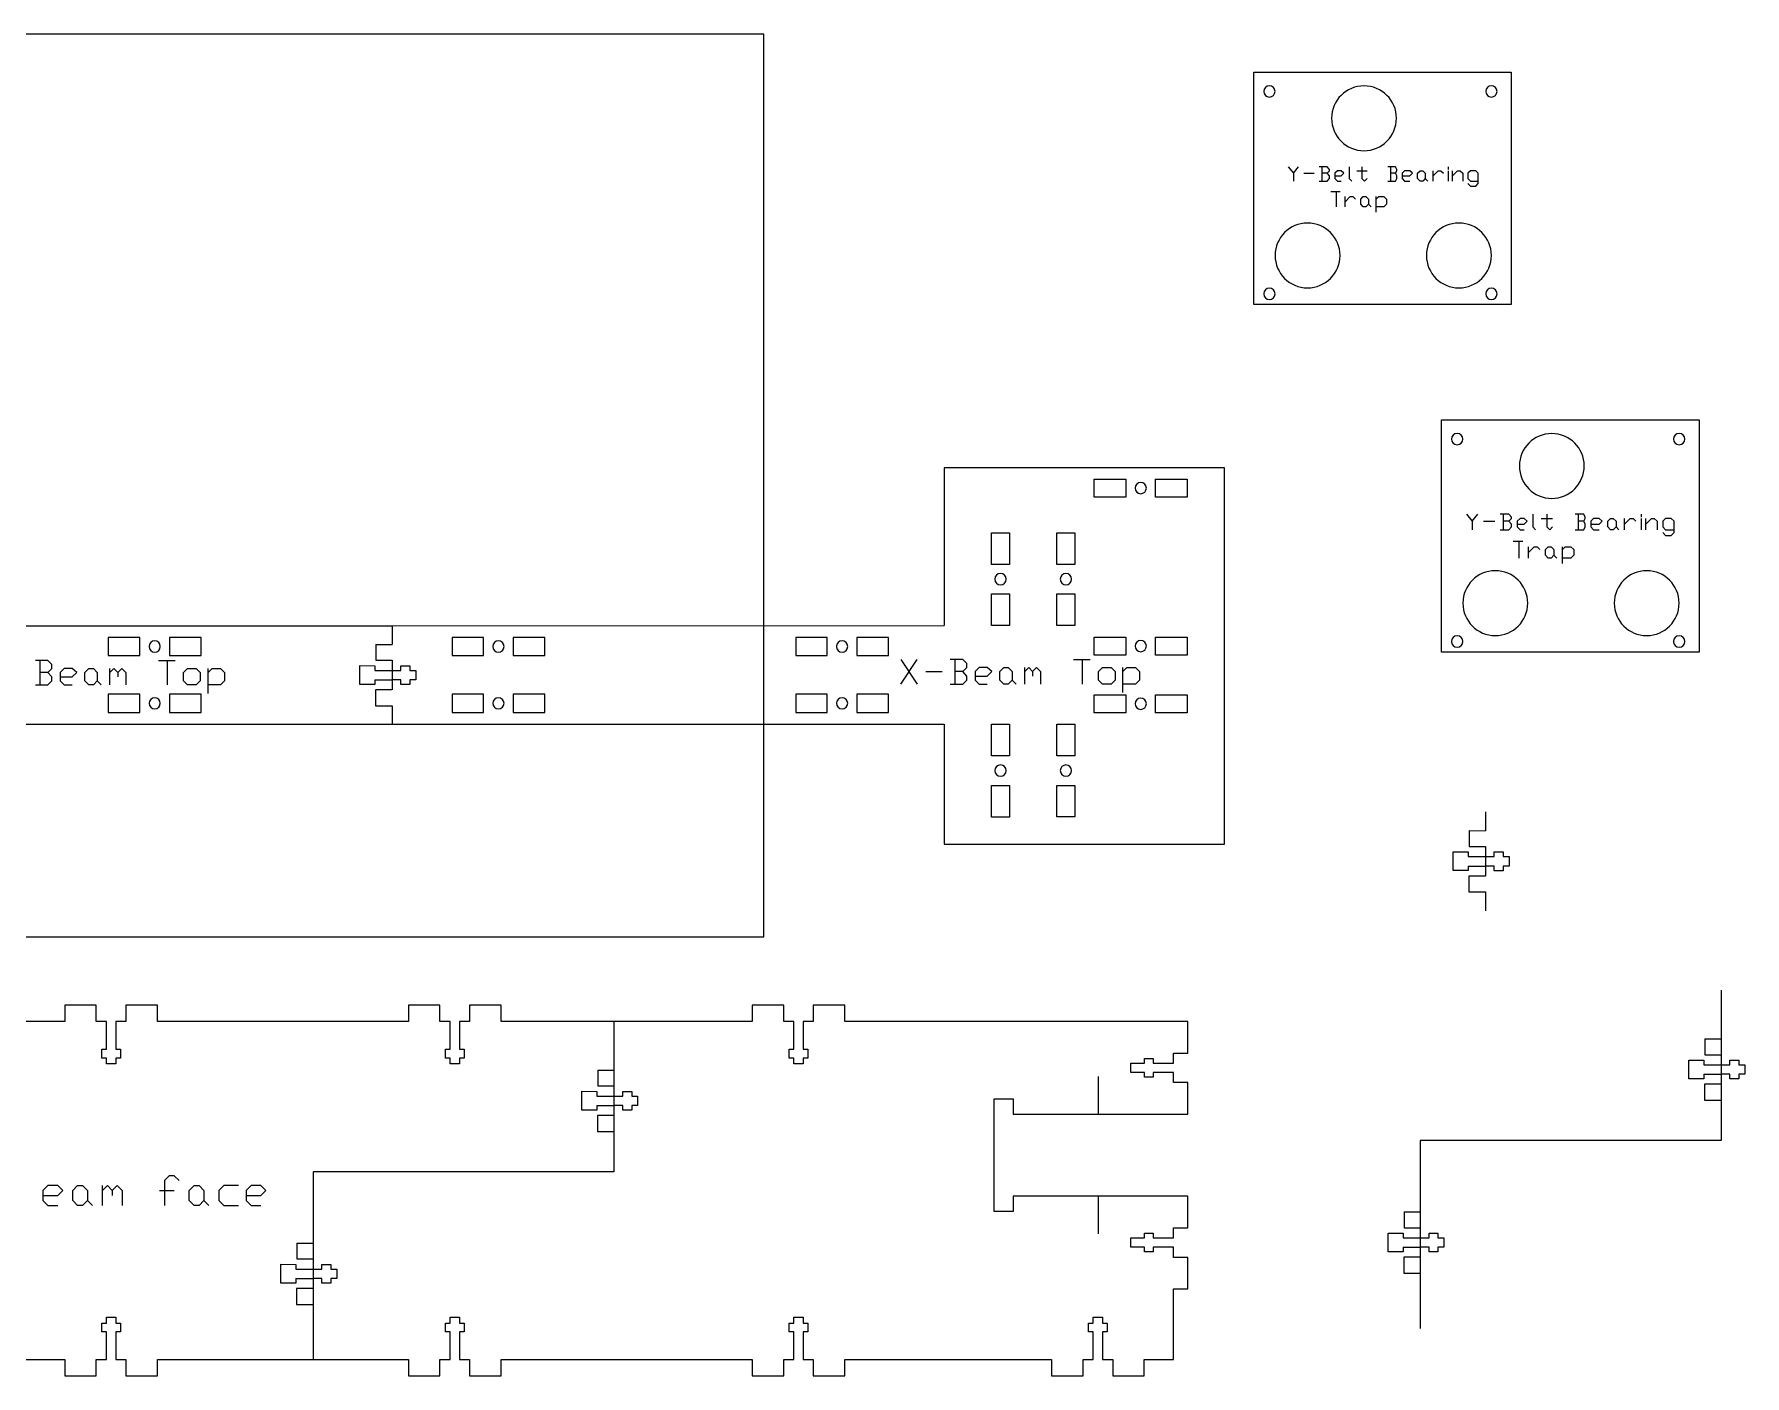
# Model space of a CAD drawing. Header units: inches. Extents: x -3.7 to 37, y -1.7 to 33.5.
# Drawn here: x 14.29 to 37.03, y -1.71 to 16.13 of the extents above; entities that cross this region are included whole.
import ezdxf

# ---------------------------------------------------------------- set-up
doc = ezdxf.new("R2010")
doc.units = ezdxf.units.IN
doc.header["$MEASUREMENT"] = 0
doc.layers.get('0').update_dxf_attribs({"linetype": 'CONTINUOUS', "true_color": 0xffffff})
doc.layers.add('CUT_SHEET_5', color=179, linetype='CONTINUOUS', true_color=0x131326)

# ---------------------------------------------------------------- blocks, each defined once
blk = doc.blocks.new('BORDER')
for p, q in [((24, 0), (0, 0)), ((24, -12), (24, 0)), ((0, -12), (24, -12))]:
    blk.add_line(p, q)
blk = doc.blocks.new('y_belt_bear_trap_1')
at = {"layer": 'CUT_SHEET_5', "color": 3, "lineweight": 15, "true_color": 0x00ff00}
for p, q in [((0, -3.091), (0, 0)), ((0, 0), (3.424, 0)), ((3.424, 0), (3.424, -3.091)), ((3.424, -3.091), (0, -3.091))]:
    blk.add_line(p, q, dxfattribs=at)
at = {"layer": 'CUT_SHEET_5', "color": 1, "lineweight": 15, "true_color": 0xff0000}
for p, q in [((0.208, -0.182), (0.208, -0.182)), ((1.466, -0.183), (1.466, -0.183)), ((3.159, -0.182), (3.159, -0.182)), ((0.715, -2.007), (0.715, -2.007)), ((0.284, -2.438), (0.284, -2.438)), ((1.147, -2.438), (1.147, -2.438)), ((2.296, -2.438), (2.296, -2.438)), ((3.159, -2.438), (3.159, -2.438)), ((0.208, -2.873), (0.208, -2.873)), ((3.159, -2.873), (3.159, -2.873))]:
    blk.add_line(p, q, dxfattribs=at)
at = {"layer": 'CUT_SHEET_5', "color": 7, "lineweight": 15, "true_color": 0xffffff}
for p, q in [((0.46, -1.26), (0.528, -1.346)), ((0.528, -1.346), (0.597, -1.26)), ((0.528, -1.346), (0.528, -1.449)), ((0.666, -1.346), (0.803, -1.346)), ((0.975, -1.26), (0.872, -1.26)), ((0.906, -1.26), (0.906, -1.449)), ((0.975, -1.346), (0.906, -1.346)), ((1.009, -1.294), (0.975, -1.26)), ((0.975, -1.346), (1.009, -1.311)), ((1.009, -1.38), (0.975, -1.346)), ((1.009, -1.311), (1.009, -1.294)), ((1.113, -1.311), (1.078, -1.346)), ((1.078, -1.346), (1.078, -1.414)), ((1.164, -1.311), (1.113, -1.311)), ((1.198, -1.346), (1.164, -1.311)), ((1.164, -1.38), (1.198, -1.346)), ((1.267, -1.26), (1.267, -1.414)), ((1.37, -1.311), (1.508, -1.311)), ((1.439, -1.26), (1.439, -1.414)), ((1.886, -1.26), (1.783, -1.26)), ((1.817, -1.26), (1.817, -1.449)), ((1.886, -1.346), (1.817, -1.346)), ((1.903, -1.294), (1.886, -1.26)), ((1.886, -1.346), (1.903, -1.311)), ((1.903, -1.38), (1.886, -1.346)), ((1.903, -1.311), (1.903, -1.294)), ((2.006, -1.311), (1.972, -1.346)), ((1.972, -1.346), (1.972, -1.414)), ((2.075, -1.311), (2.006, -1.311)), ((2.109, -1.346), (2.075, -1.311)), ((2.075, -1.38), (2.109, -1.346)), ((2.178, -1.346), (2.212, -1.311)), ((2.178, -1.414), (2.178, -1.346)), ((2.212, -1.311), (2.246, -1.311)), ((2.246, -1.311), (2.281, -1.346)), ((2.281, -1.346), (2.281, -1.414)), ((2.384, -1.38), (2.453, -1.311)), ((2.384, -1.449), (2.384, -1.311)), ((2.453, -1.311), (2.487, -1.311)), ((2.487, -1.311), (2.521, -1.346)), ((2.59, -1.294), (2.59, -1.26)), ((2.59, -1.449), (2.59, -1.311)), ((2.642, -1.38), (2.71, -1.311)), ((2.642, -1.449), (2.642, -1.311)), ((2.71, -1.311), (2.745, -1.311)), ((2.745, -1.311), (2.779, -1.346)), ((2.779, -1.346), (2.779, -1.449)), ((2.882, -1.311), (2.848, -1.346)), ((2.848, -1.346), (2.848, -1.414)), ((2.951, -1.311), (2.882, -1.311)), ((2.985, -1.346), (2.951, -1.311)), ((2.985, -1.483), (2.985, -1.346)), ((0.872, -1.449), (0.975, -1.449)), ((0.975, -1.449), (1.009, -1.414)), ((1.009, -1.414), (1.009, -1.38)), ((1.027, -1.586), (1.147, -1.586)), ((1.078, -1.38), (1.164, -1.38)), ((1.078, -1.414), (1.113, -1.449)), ((1.095, -1.586), (1.095, -1.792)), ((1.113, -1.449), (1.164, -1.449)), ((1.267, -1.414), (1.302, -1.449)), ((1.439, -1.414), (1.473, -1.449)), ((1.473, -1.449), (1.508, -1.414)), ((1.783, -1.449), (1.886, -1.449)), ((1.886, -1.449), (1.903, -1.414)), ((1.903, -1.414), (1.903, -1.38)), ((1.972, -1.38), (2.075, -1.38)), ((1.972, -1.414), (2.006, -1.449)), ((2.006, -1.449), (2.075, -1.449)), ((2.212, -1.449), (2.178, -1.414)), ((2.246, -1.449), (2.212, -1.449)), ((2.281, -1.414), (2.246, -1.449)), ((2.281, -1.414), (2.315, -1.449)), ((2.848, -1.414), (2.882, -1.449)), ((2.848, -1.483), (2.882, -1.518)), ((2.882, -1.449), (2.985, -1.449)), ((2.882, -1.518), (2.951, -1.518)), ((2.951, -1.518), (2.985, -1.483)), ((1.216, -1.724), (1.284, -1.655)), ((1.216, -1.792), (1.216, -1.655)), ((1.284, -1.655), (1.319, -1.655)), ((1.319, -1.655), (1.353, -1.689)), ((1.422, -1.689), (1.456, -1.655)), ((1.422, -1.758), (1.422, -1.689)), ((1.456, -1.792), (1.422, -1.758)), ((1.456, -1.655), (1.491, -1.655)), ((1.491, -1.792), (1.456, -1.792)), ((1.491, -1.655), (1.525, -1.689)), ((1.525, -1.758), (1.491, -1.792)), ((1.525, -1.689), (1.525, -1.758)), ((1.525, -1.758), (1.559, -1.792)), ((1.628, -1.689), (1.662, -1.655)), ((1.628, -1.861), (1.628, -1.655)), ((1.731, -1.792), (1.628, -1.792)), ((1.662, -1.655), (1.731, -1.655)), ((1.731, -1.655), (1.765, -1.689)), ((1.765, -1.758), (1.731, -1.792)), ((1.765, -1.689), (1.765, -1.758))]:
    blk.add_line(p, q, dxfattribs=at)
at = {"layer": 'CUT_SHEET_5', "color": 1, "lineweight": 15, "true_color": 0xff0000}
for points, degree in [([(0.208, -0.182), (0.167, -0.182), (0.133, -0.216), (0.133, -0.257)], 3), ([(0.283, -0.257), (0.283, -0.216), (0.25, -0.182), (0.208, -0.182)], 3), ([(1.466, -0.183), (1.228, -0.183), (1.035, -0.376), (1.035, -0.614)], 3), ([(1.897, -0.614), (1.898, -0.376), (1.704, -0.183), (1.466, -0.183)], 3), ([(3.159, -0.182), (3.118, -0.182), (3.084, -0.216), (3.084, -0.257)], 3), ([(3.234, -0.257), (3.234, -0.216), (3.201, -0.182), (3.159, -0.182)], 3), ([(0.133, -0.257), (0.133, -0.299), (0.167, -0.332), (0.208, -0.332)], 3), ([(0.208, -0.332), (0.25, -0.332), (0.283, -0.299), (0.283, -0.257)], 3), ([(3.084, -0.257), (3.084, -0.299), (3.118, -0.332), (3.159, -0.332)], 3), ([(3.159, -0.332), (3.201, -0.332), (3.234, -0.299), (3.234, -0.257)], 3), ([(1.035, -0.614), (1.035, -0.852), (1.228, -1.046), (1.466, -1.046)], 3), ([(1.035, -0.614), (1.035, -0.614), (1.035, -0.614), (1.035, -0.614)], 3), ([(1.466, -1.046), (1.704, -1.046), (1.897, -0.852), (1.897, -0.614)], 3), ([(1.466, -1.046), (1.466, -1.046), (1.466, -1.046)], 2), ([(0.715, -2.007), (0.477, -2.007), (0.284, -2.2), (0.284, -2.438)], 3), ([(1.147, -2.438), (1.147, -2.2), (0.953, -2.007), (0.715, -2.007)], 3), ([(2.728, -2.007), (2.489, -2.007), (2.296, -2.2), (2.296, -2.438)], 3), ([(3.159, -2.438), (3.159, -2.2), (2.966, -2.007), (2.728, -2.007)], 3), ([(0.284, -2.438), (0.284, -2.676), (0.477, -2.869), (0.715, -2.869)], 3), ([(0.715, -2.869), (0.953, -2.869), (1.147, -2.676), (1.147, -2.438)], 3), ([(2.296, -2.438), (2.296, -2.676), (2.489, -2.869), (2.727, -2.869)], 3), ([(2.728, -2.869), (2.966, -2.869), (3.159, -2.676), (3.159, -2.438)], 3), ([(0.208, -2.873), (0.167, -2.873), (0.133, -2.907), (0.133, -2.948)], 3), ([(0.133, -2.948), (0.133, -2.99), (0.167, -3.023), (0.208, -3.023)], 3), ([(0.283, -2.948), (0.283, -2.907), (0.25, -2.873), (0.208, -2.873)], 3), ([(0.208, -3.023), (0.25, -3.023), (0.283, -2.99), (0.283, -2.948)], 3), ([(0.715, -2.869), (0.715, -2.869), (0.715, -2.869), (0.715, -2.869)], 3), ([(2.727, -2.869), (2.728, -2.869), (2.728, -2.869), (2.728, -2.869)], 3), ([(3.159, -2.873), (3.118, -2.873), (3.084, -2.907), (3.084, -2.948)], 3), ([(3.084, -2.948), (3.084, -2.99), (3.118, -3.023), (3.159, -3.023)], 3), ([(3.234, -2.948), (3.234, -2.907), (3.201, -2.873), (3.159, -2.873)], 3), ([(3.159, -3.023), (3.201, -3.023), (3.234, -2.99), (3.234, -2.948)], 3)]:
    blk.add_open_spline(points, degree=degree, dxfattribs=at)
blk = doc.blocks.new('y_belt_bearing_trap')
at = {"layer": 'CUT_SHEET_5', "color": 3, "lineweight": 15, "true_color": 0x00ff00}
for p, q in [((0, -3.091), (0, 0)), ((0, 0), (3.424, 0)), ((3.424, 0), (3.424, -3.091)), ((3.424, -3.091), (0, -3.091))]:
    blk.add_line(p, q, dxfattribs=at)
at = {"layer": 'CUT_SHEET_5', "color": 1, "lineweight": 15, "true_color": 0xff0000}
for p, q in [((0.208, -0.182), (0.208, -0.182)), ((3.159, -0.182), (3.159, -0.182)), ((0.715, -2.007), (0.715, -2.007)), ((2.728, -2.007), (2.728, -2.007)), ((0.284, -2.438), (0.284, -2.438)), ((1.147, -2.438), (1.147, -2.438)), ((2.296, -2.438), (2.296, -2.438)), ((3.159, -2.438), (3.159, -2.438)), ((0.208, -2.873), (0.208, -2.873)), ((3.159, -2.873), (3.159, -2.873))]:
    blk.add_line(p, q, dxfattribs=at)
at = {"layer": 'CUT_SHEET_5', "color": 7, "lineweight": 15, "true_color": 0xffffff}
for p, q in [((0.332, -1.256), (0.407, -1.35)), ((0.407, -1.35), (0.482, -1.256)), ((0.407, -1.35), (0.407, -1.462)), ((0.557, -1.35), (0.707, -1.35)), ((0.895, -1.256), (0.782, -1.256)), ((0.82, -1.256), (0.82, -1.462)), ((0.895, -1.35), (0.82, -1.35)), ((0.932, -1.294), (0.895, -1.256)), ((0.895, -1.35), (0.932, -1.312)), ((0.932, -1.387), (0.895, -1.35)), ((0.932, -1.312), (0.932, -1.294)), ((1.045, -1.312), (1.007, -1.35)), ((1.007, -1.35), (1.007, -1.425)), ((1.101, -1.312), (1.045, -1.312)), ((1.139, -1.35), (1.101, -1.312)), ((1.101, -1.387), (1.139, -1.35)), ((1.214, -1.256), (1.214, -1.425)), ((1.327, -1.312), (1.477, -1.312)), ((1.402, -1.256), (1.402, -1.425)), ((1.89, -1.256), (1.777, -1.256)), ((1.815, -1.256), (1.815, -1.462)), ((1.89, -1.35), (1.815, -1.35)), ((1.908, -1.294), (1.89, -1.256)), ((1.89, -1.35), (1.908, -1.312)), ((1.908, -1.387), (1.89, -1.35)), ((1.908, -1.312), (1.908, -1.294)), ((2.021, -1.312), (1.984, -1.35)), ((1.984, -1.35), (1.984, -1.425)), ((2.096, -1.312), (2.021, -1.312)), ((2.134, -1.35), (2.096, -1.312)), ((2.096, -1.387), (2.134, -1.35)), ((2.209, -1.35), (2.246, -1.312)), ((2.209, -1.425), (2.209, -1.35)), ((2.246, -1.312), (2.284, -1.312)), ((2.284, -1.312), (2.321, -1.35)), ((2.321, -1.35), (2.321, -1.425)), ((2.434, -1.387), (2.509, -1.312)), ((2.434, -1.462), (2.434, -1.312)), ((2.509, -1.312), (2.547, -1.312)), ((2.547, -1.312), (2.584, -1.35)), ((2.659, -1.294), (2.659, -1.256)), ((2.659, -1.462), (2.659, -1.312)), ((2.716, -1.387), (2.791, -1.312)), ((2.716, -1.462), (2.716, -1.312)), ((2.791, -1.312), (2.828, -1.312)), ((2.828, -1.312), (2.866, -1.35)), ((2.866, -1.35), (2.866, -1.463)), ((2.978, -1.312), (2.941, -1.35)), ((2.941, -1.35), (2.941, -1.425)), ((3.054, -1.312), (2.978, -1.312)), ((3.091, -1.35), (3.054, -1.312)), ((3.091, -1.5), (3.091, -1.35)), ((0.782, -1.462), (0.895, -1.462)), ((0.895, -1.462), (0.932, -1.425)), ((0.932, -1.425), (0.932, -1.387)), ((1.007, -1.387), (1.101, -1.387)), ((1.007, -1.425), (1.045, -1.463)), ((1.045, -1.463), (1.101, -1.463)), ((1.214, -1.425), (1.251, -1.462)), ((1.402, -1.425), (1.439, -1.462)), ((1.439, -1.462), (1.477, -1.425)), ((1.777, -1.462), (1.89, -1.462)), ((1.89, -1.462), (1.908, -1.425)), ((1.908, -1.425), (1.908, -1.387)), ((1.984, -1.387), (2.096, -1.387)), ((1.984, -1.425), (2.021, -1.463)), ((2.021, -1.463), (2.096, -1.463)), ((2.246, -1.462), (2.209, -1.425)), ((2.284, -1.462), (2.246, -1.462)), ((2.321, -1.425), (2.284, -1.462)), ((2.321, -1.425), (2.359, -1.462)), ((2.941, -1.425), (2.978, -1.462)), ((2.941, -1.5), (2.978, -1.538)), ((2.978, -1.462), (3.091, -1.462)), ((2.978, -1.538), (3.054, -1.538)), ((3.054, -1.538), (3.091, -1.5)), ((0.951, -1.613), (1.083, -1.613)), ((1.026, -1.613), (1.026, -1.838)), ((1.158, -1.763), (1.233, -1.688)), ((1.158, -1.838), (1.158, -1.688)), ((1.233, -1.688), (1.27, -1.688)), ((1.27, -1.688), (1.308, -1.725)), ((1.383, -1.725), (1.42, -1.688)), ((1.383, -1.8), (1.383, -1.725)), ((1.42, -1.838), (1.383, -1.8)), ((1.42, -1.688), (1.458, -1.688)), ((1.458, -1.688), (1.495, -1.725)), ((1.495, -1.8), (1.458, -1.838)), ((1.495, -1.725), (1.495, -1.8)), ((1.495, -1.8), (1.533, -1.838)), ((1.608, -1.725), (1.646, -1.688)), ((1.608, -1.913), (1.608, -1.688)), ((1.646, -1.688), (1.721, -1.688)), ((1.721, -1.688), (1.758, -1.725)), ((1.758, -1.8), (1.721, -1.838)), ((1.758, -1.725), (1.758, -1.8)), ((1.458, -1.838), (1.42, -1.838)), ((1.721, -1.838), (1.608, -1.838))]:
    blk.add_line(p, q, dxfattribs=at)
at = {"layer": 'CUT_SHEET_5', "color": 1, "lineweight": 15, "true_color": 0xff0000}
for points, degree in [([(0.208, -0.182), (0.167, -0.182), (0.133, -0.216), (0.133, -0.257)], 3), ([(0.283, -0.257), (0.283, -0.216), (0.25, -0.182), (0.208, -0.182)], 3), ([(1.466, -0.183), (1.228, -0.183), (1.035, -0.376), (1.035, -0.614)], 3), ([(1.897, -0.614), (1.898, -0.376), (1.704, -0.183), (1.466, -0.183)], 3), ([(3.159, -0.182), (3.118, -0.182), (3.084, -0.216), (3.084, -0.257)], 3), ([(3.234, -0.257), (3.234, -0.216), (3.201, -0.182), (3.159, -0.182)], 3), ([(0.133, -0.257), (0.133, -0.299), (0.167, -0.332), (0.208, -0.332)], 3), ([(0.208, -0.332), (0.25, -0.332), (0.283, -0.299), (0.283, -0.257)], 3), ([(3.084, -0.257), (3.084, -0.299), (3.118, -0.332), (3.159, -0.332)], 3), ([(3.159, -0.332), (3.201, -0.332), (3.234, -0.299), (3.234, -0.257)], 3), ([(1.035, -0.614), (1.035, -0.852), (1.228, -1.046), (1.466, -1.046)], 3), ([(1.035, -0.614), (1.035, -0.614), (1.035, -0.614), (1.035, -0.614)], 3), ([(1.466, -1.046), (1.704, -1.046), (1.897, -0.852), (1.897, -0.614)], 3), ([(1.466, -1.046), (1.466, -1.046), (1.466, -1.046)], 2), ([(0.715, -2.007), (0.477, -2.007), (0.284, -2.2), (0.284, -2.438)], 3), ([(1.147, -2.438), (1.147, -2.2), (0.953, -2.007), (0.715, -2.007)], 3), ([(2.728, -2.007), (2.489, -2.007), (2.296, -2.2), (2.296, -2.438)], 3), ([(3.159, -2.438), (3.159, -2.2), (2.966, -2.007), (2.728, -2.007)], 3), ([(0.284, -2.438), (0.284, -2.676), (0.477, -2.869), (0.715, -2.869)], 3), ([(0.715, -2.869), (0.953, -2.869), (1.147, -2.676), (1.147, -2.438)], 3), ([(2.296, -2.438), (2.296, -2.676), (2.489, -2.869), (2.727, -2.869)], 3), ([(2.728, -2.869), (2.966, -2.869), (3.159, -2.676), (3.159, -2.438)], 3), ([(0.208, -2.873), (0.167, -2.873), (0.133, -2.907), (0.133, -2.948)], 3), ([(0.133, -2.948), (0.133, -2.99), (0.167, -3.023), (0.208, -3.023)], 3), ([(0.283, -2.948), (0.283, -2.907), (0.25, -2.873), (0.208, -2.873)], 3), ([(0.208, -3.023), (0.25, -3.023), (0.283, -2.99), (0.283, -2.948)], 3), ([(0.715, -2.869), (0.715, -2.869), (0.715, -2.869), (0.715, -2.869)], 3), ([(2.727, -2.869), (2.727, -2.869), (2.728, -2.869)], 2), ([(3.159, -2.873), (3.118, -2.873), (3.084, -2.907), (3.084, -2.948)], 3), ([(3.084, -2.948), (3.084, -2.99), (3.118, -3.023), (3.159, -3.023)], 3), ([(3.234, -2.948), (3.234, -2.907), (3.201, -2.873), (3.159, -2.873)], 3), ([(3.159, -3.023), (3.201, -3.023), (3.234, -2.99), (3.234, -2.948)], 3)]:
    blk.add_open_spline(points, degree=degree, dxfattribs=at)

msp = doc.modelspace()

# ---------------------------------------------------------------- linework, layer by layer
at = {"layer": 'CUT_SHEET_5', "color": 3, "lineweight": 15, "true_color": 0x00ff00}
for p, q in [((30.116, 10.363), (26.388, 10.363)), ((26.388, 10.363), (26.388, 8.263)), ((30.116, 5.359), (30.116, 10.363)), ((5.4, 8.263), (19.05, 8.26)), ((19.05, 8.26), (26.388, 8.263)), ((19.05, 8.26), (19.05, 8.011)), ((19.05, 7.802), (19.049, 7.667)), ((18.622, 7.481), (18.622, 7.731)), ((18.622, 7.731), (18.821, 7.73)), ((18.821, 7.73), (18.821, 7.667)), ((18.821, 7.667), (19.049, 7.667)), ((18.821, 7.541), (19.049, 7.542)), ((18.821, 7.541), (18.821, 7.48)), ((19.049, 7.667), (19.167, 7.667)), ((19.049, 7.667), (19.049, 7.542)), ((19.167, 7.542), (19.049, 7.542)), ((19.049, 7.542), (19.049, 7.409)), ((19.167, 7.667), (19.167, 7.729)), ((19.167, 7.729), (19.285, 7.729)), ((19.167, 7.48), (19.167, 7.542)), ((19.285, 7.729), (19.285, 7.667)), ((19.285, 7.667), (19.364, 7.667)), ((19.364, 7.542), (19.285, 7.542)), ((19.285, 7.542), (19.285, 7.48)), ((19.364, 7.667), (19.364, 7.542)), ((18.821, 7.48), (18.622, 7.481)), ((19.285, 7.48), (19.167, 7.48)), ((19.049, 7.198), (19.049, 6.952)), ((5.4, 6.952), (19.049, 6.952)), ((19.049, 6.952), (19.049, 6.949)), ((19.049, 6.952), (26.388, 6.952)), ((26.388, 6.952), (26.388, 5.359)), ((33.584, 5.785), (33.584, 5.536)), ((26.388, 5.359), (30.116, 5.359)), ((33.156, 5.006), (33.156, 5.256)), ((33.156, 5.256), (33.355, 5.255)), ((33.355, 5.255), (33.355, 5.192)), ((33.583, 5.327), (33.583, 5.192)), ((33.701, 5.192), (33.701, 5.254)), ((33.701, 5.254), (33.819, 5.254)), ((33.819, 5.254), (33.819, 5.192)), ((33.355, 5.005), (33.156, 5.006)), ((33.355, 5.192), (33.583, 5.192)), ((33.355, 5.066), (33.583, 5.066)), ((33.355, 5.066), (33.355, 5.005)), ((33.583, 5.192), (33.701, 5.192)), ((33.583, 5.192), (33.583, 5.066)), ((33.701, 5.066), (33.583, 5.066)), ((33.583, 5.066), (33.583, 4.933)), ((33.701, 5.004), (33.701, 5.066)), ((33.819, 5.004), (33.701, 5.004)), ((33.819, 5.192), (33.898, 5.192)), ((33.898, 5.066), (33.819, 5.066)), ((33.819, 5.066), (33.819, 5.004)), ((33.898, 5.192), (33.898, 5.066)), ((33.583, 4.723), (33.583, 4.477)), ((33.583, 4.477), (33.583, 4.473)), ((36.718, 3.416), (36.718, 1.416)), ((15.118, 3.215), (14.698, 3.215)), ((14.698, 3.215), (14.698, 3)), ((15.118, 3), (15.118, 3.215)), ((15.931, 3.215), (15.511, 3.215)), ((15.511, 3.215), (15.511, 3)), ((15.931, 3), (15.931, 3.215)), ((19.687, 3.215), (19.267, 3.215)), ((19.267, 3.215), (19.267, 3)), ((19.687, 3), (19.687, 3.215)), ((20.5, 3.215), (20.08, 3.215)), ((20.08, 3.215), (20.08, 3)), ((20.5, 3), (20.5, 3.215)), ((24.256, 3.215), (23.836, 3.215)), ((23.836, 3.215), (23.836, 3)), ((24.256, 3), (24.256, 3.215)), ((25.069, 3.215), (24.649, 3.215)), ((24.649, 3.215), (24.649, 3)), ((25.069, 3), (25.069, 3.215)), ((14.698, 3), (11.362, 3)), ((15.252, 3), (15.118, 3)), ((15.252, 2.632), (15.252, 3)), ((15.511, 3), (15.378, 3)), ((15.378, 3), (15.378, 2.632)), ((19.267, 3), (15.931, 3)), ((19.821, 3), (19.687, 3)), ((19.821, 2.632), (19.821, 3)), ((20.08, 3), (19.947, 3)), ((19.947, 3), (19.947, 2.632)), ((22, 3), (20.5, 3)), ((23.836, 3), (22, 3)), ((22, 3), (22, 2.351)), ((24.39, 3), (24.256, 3)), ((24.39, 2.632), (24.39, 3)), ((24.649, 3), (24.515, 3)), ((24.515, 3), (24.515, 2.632)), ((29.629, 3), (25.069, 3)), ((29.629, 2.58), (29.629, 3)), ((36.718, 3.016), (36.717, 2.768)), ((15.19, 2.514), (15.19, 2.632)), ((15.19, 2.632), (15.252, 2.632)), ((15.252, 2.514), (15.19, 2.514)), ((15.252, 2.435), (15.252, 2.514)), ((15.378, 2.632), (15.44, 2.632)), ((15.44, 2.514), (15.378, 2.514)), ((15.378, 2.514), (15.378, 2.435)), ((15.44, 2.632), (15.44, 2.514)), ((19.759, 2.514), (19.759, 2.632)), ((19.759, 2.632), (19.821, 2.632)), ((19.821, 2.514), (19.759, 2.514)), ((19.821, 2.435), (19.821, 2.514)), ((19.947, 2.632), (20.009, 2.632)), ((20.009, 2.514), (19.947, 2.514)), ((19.947, 2.514), (19.947, 2.435)), ((20.009, 2.632), (20.009, 2.514)), ((24.328, 2.514), (24.328, 2.632)), ((24.328, 2.632), (24.39, 2.632)), ((24.39, 2.514), (24.328, 2.514)), ((24.39, 2.435), (24.39, 2.514)), ((24.515, 2.632), (24.577, 2.632)), ((24.577, 2.514), (24.515, 2.514)), ((24.515, 2.514), (24.515, 2.435)), ((24.577, 2.632), (24.577, 2.514)), ((29.05, 2.446), (29.05, 2.508)), ((29.05, 2.508), (29.169, 2.508)), ((29.169, 2.508), (29.169, 2.446)), ((29.436, 2.446), (29.436, 2.58)), ((29.436, 2.58), (29.629, 2.58)), ((36.717, 2.558), (36.717, 2.424)), ((15.378, 2.435), (15.252, 2.435)), ((19.947, 2.435), (19.821, 2.435)), ((21.784, 2.352), (21.784, 2.142)), ((21.784, 2.352), (22, 2.351)), ((22, 2.351), (21.999, 2.142)), ((24.515, 2.435), (24.39, 2.435)), ((28.872, 2.321), (28.872, 2.446)), ((28.872, 2.446), (29.05, 2.446)), ((29.05, 2.321), (28.872, 2.321)), ((29.05, 2.259), (29.05, 2.321)), ((29.169, 2.446), (29.436, 2.446)), ((29.436, 2.321), (29.169, 2.321)), ((29.169, 2.321), (29.169, 2.259)), ((29.436, 2.187), (29.436, 2.321)), ((36.29, 2.237), (36.29, 2.487)), ((36.29, 2.487), (36.489, 2.486)), ((36.489, 2.487), (36.489, 2.423)), ((36.489, 2.423), (36.717, 2.424)), ((36.489, 2.298), (36.717, 2.298)), ((36.489, 2.298), (36.489, 2.237)), ((36.717, 2.424), (36.835, 2.424)), ((36.717, 2.424), (36.717, 2.298)), ((36.835, 2.298), (36.717, 2.298)), ((36.717, 2.298), (36.717, 2.165)), ((36.835, 2.424), (36.835, 2.486)), ((36.835, 2.486), (36.953, 2.486)), ((36.835, 2.236), (36.835, 2.298)), ((36.953, 2.486), (36.953, 2.424)), ((36.953, 2.424), (37.032, 2.424)), ((37.032, 2.298), (36.953, 2.298)), ((36.953, 2.298), (36.953, 2.236)), ((37.032, 2.424), (37.032, 2.298)), ((21.572, 1.821), (21.572, 2.071)), ((21.572, 2.071), (21.771, 2.07)), ((21.771, 2.07), (21.771, 2.007)), ((21.784, 2.142), (21.999, 2.142)), ((21.999, 2.142), (22, 2.007)), ((22.117, 2.007), (22.117, 2.069)), ((22.117, 2.069), (22.235, 2.069)), ((22.235, 2.069), (22.235, 2.007)), ((29.169, 2.259), (29.05, 2.259)), ((29.629, 2.187), (29.436, 2.187)), ((29.629, 1.767), (29.629, 2.187)), ((36.489, 2.237), (36.29, 2.237)), ((36.953, 2.236), (36.835, 2.236)), ((21.771, 1.82), (21.572, 1.821)), ((21.771, 2.007), (21.999, 2.007)), ((21.771, 1.881), (21.999, 1.882)), ((21.771, 1.881), (21.771, 1.82)), ((21.999, 2.007), (22.117, 2.007)), ((22.117, 1.882), (21.999, 1.882)), ((22, 2.007), (22, 1.882)), ((22, 1.882), (22, 1.75)), ((22.117, 1.82), (22.117, 1.882)), ((22.235, 1.82), (22.117, 1.82)), ((22.235, 2.007), (22.314, 2.007)), ((22.314, 1.882), (22.235, 1.882)), ((22.235, 1.882), (22.235, 1.82)), ((22.314, 2.007), (22.314, 1.882)), ((27.053, 0.472), (27.053, 1.971)), ((27.053, 1.971), (27.058, 1.971)), ((27.058, 1.971), (27.068, 1.971)), ((27.068, 1.971), (27.308, 1.971)), ((27.308, 1.971), (27.308, 1.766)), ((36.717, 1.954), (36.716, 1.708)), ((21.78, 1.748), (21.78, 1.538)), ((21.995, 1.748), (21.78, 1.748)), ((22, 1.75), (22, 1.538)), ((27.308, 1.766), (29.436, 1.766)), ((29.436, 1.766), (29.436, 1.767)), ((29.436, 1.767), (29.629, 1.767)), ((36.716, 1.708), (36.716, 1.705)), ((21.78, 1.538), (21.999, 1.538)), ((22, 1.538), (22, 1)), ((36.718, 1.416), (32.718, 1.416)), ((32.718, 1.416), (32.718, -0.584)), ((22, 1), (18, 1)), ((18, 1), (18, 0.051)), ((32.718, 0.716), (32.717, 0.468)), ((27.058, 0.472), (27.053, 0.472)), ((27.068, 0.472), (27.058, 0.472)), ((27.308, 0.472), (27.068, 0.472)), ((29.436, 0.677), (27.308, 0.677)), ((27.308, 0.677), (27.308, 0.472)), ((29.436, 0.676), (29.436, 0.677)), ((29.629, 0.676), (29.436, 0.676)), ((29.629, 0.257), (29.629, 0.676)), ((29.436, 0.123), (29.436, 0.257)), ((29.436, 0.257), (29.629, 0.257)), ((32.717, 0.258), (32.717, 0.124)), ((17.784, 0.052), (17.784, -0.158)), ((17.784, 0.052), (18, 0.051)), ((18, 0.051), (17.999, -0.158)), ((28.872, -0.003), (28.872, 0.123)), ((28.872, 0.123), (29.05, 0.123)), ((29.05, 0.123), (29.05, 0.185)), ((29.05, 0.185), (29.169, 0.185)), ((29.169, 0.185), (29.169, 0.123)), ((29.169, 0.123), (29.436, 0.123)), ((32.29, -0.063), (32.29, 0.187)), ((32.29, 0.187), (32.489, 0.186)), ((32.489, 0.187), (32.489, 0.123)), ((32.489, 0.123), (32.717, 0.124)), ((32.717, 0.124), (32.835, 0.124)), ((32.717, 0.124), (32.717, -0.002)), ((32.835, 0.124), (32.835, 0.186)), ((32.835, 0.186), (32.953, 0.186)), ((32.953, 0.186), (32.953, 0.124)), ((32.953, 0.124), (33.032, 0.124)), ((33.032, 0.124), (33.032, -0.002)), ((17.784, -0.158), (17.999, -0.158)), ((18, -0.158), (17.999, -0.293)), ((17.999, -0.158), (17.999, -0.293)), ((29.05, -0.003), (28.872, -0.003)), ((29.05, -0.065), (29.05, -0.003)), ((29.169, -0.065), (29.05, -0.065)), ((29.436, -0.003), (29.169, -0.003)), ((29.169, -0.003), (29.169, -0.065)), ((29.436, -0.137), (29.436, -0.003)), ((29.629, -0.137), (29.436, -0.137)), ((29.629, -0.557), (29.629, -0.137)), ((32.489, -0.063), (32.29, -0.063)), ((32.489, -0.002), (32.717, -0.002)), ((32.489, -0.002), (32.489, -0.063)), ((32.835, -0.002), (32.717, -0.002)), ((32.717, -0.002), (32.717, -0.135)), ((32.835, -0.064), (32.835, -0.002)), ((32.953, -0.064), (32.835, -0.064)), ((33.032, -0.002), (32.953, -0.002)), ((32.953, -0.002), (32.953, -0.064)), ((17.572, -0.479), (17.572, -0.229)), ((17.572, -0.229), (17.771, -0.23)), ((17.771, -0.23), (17.771, -0.293)), ((17.771, -0.293), (17.999, -0.293)), ((17.771, -0.419), (17.999, -0.418)), ((17.771, -0.419), (17.771, -0.48)), ((17.999, -0.293), (18.117, -0.293)), ((17.999, -0.293), (17.999, -0.418)), ((17.999, -0.293), (17.999, -0.418)), ((18.117, -0.418), (17.999, -0.418)), ((17.999, -0.418), (17.999, -0.551)), ((18.117, -0.293), (18.117, -0.231)), ((18.117, -0.231), (18.235, -0.231)), ((18.117, -0.48), (18.117, -0.418)), ((18.235, -0.231), (18.235, -0.293)), ((18.235, -0.293), (18.314, -0.293)), ((18.314, -0.418), (18.235, -0.418)), ((18.235, -0.418), (18.235, -0.48)), ((18.314, -0.293), (18.314, -0.418)), ((32.717, -0.346), (32.716, -0.592)), ((17.771, -0.48), (17.572, -0.479)), ((17.78, -0.552), (17.78, -0.762)), ((17.995, -0.552), (17.78, -0.552)), ((18, -0.552), (17.999, -0.762)), ((18.235, -0.48), (18.117, -0.48)), ((29.436, -1.497), (29.436, -0.557)), ((29.436, -0.557), (29.629, -0.557)), ((32.716, -0.592), (32.716, -0.595)), ((32.718, -0.584), (32.718, -1.084)), ((17.78, -0.762), (17.999, -0.762)), ((17.999, -0.762), (17.999, -1.008)), ((15.19, -1.129), (15.19, -1.011)), ((15.19, -1.011), (15.252, -1.011)), ((15.252, -1.129), (15.19, -1.129)), ((15.252, -1.011), (15.252, -0.932)), ((15.252, -0.932), (15.378, -0.932)), ((15.252, -1.497), (15.252, -1.129)), ((15.378, -0.932), (15.378, -1.011)), ((15.378, -1.011), (15.44, -1.011)), ((15.44, -1.129), (15.378, -1.129)), ((15.378, -1.129), (15.378, -1.497)), ((15.44, -1.011), (15.44, -1.129)), ((17.999, -1.008), (17.999, -1.011)), ((18, -1), (18, -1.497)), ((19.759, -1.129), (19.759, -1.011)), ((19.759, -1.011), (19.821, -1.011)), ((19.821, -1.129), (19.759, -1.129)), ((19.821, -1.011), (19.821, -0.932)), ((19.821, -0.932), (19.947, -0.932)), ((19.821, -1.497), (19.821, -1.129)), ((19.947, -0.932), (19.947, -1.011)), ((19.947, -1.011), (20.009, -1.011)), ((20.009, -1.129), (19.947, -1.129)), ((19.947, -1.129), (19.947, -1.497)), ((20.009, -1.011), (20.009, -1.129)), ((24.328, -1.129), (24.328, -1.011)), ((24.328, -1.011), (24.39, -1.011)), ((24.39, -1.129), (24.328, -1.129)), ((24.39, -1.011), (24.39, -0.932)), ((24.39, -0.932), (24.515, -0.932)), ((24.39, -1.497), (24.39, -1.129)), ((24.515, -0.932), (24.515, -1.011)), ((24.515, -1.011), (24.577, -1.011)), ((24.577, -1.129), (24.515, -1.129)), ((24.515, -1.129), (24.515, -1.497)), ((24.577, -1.011), (24.577, -1.129)), ((28.307, -1.129), (28.307, -1.011)), ((28.307, -1.011), (28.369, -1.011)), ((28.369, -1.129), (28.307, -1.129)), ((28.369, -1.011), (28.369, -0.932)), ((28.369, -0.932), (28.495, -0.932)), ((28.369, -1.497), (28.369, -1.129)), ((28.495, -0.932), (28.495, -1.011)), ((28.495, -1.011), (28.557, -1.011)), ((28.557, -1.129), (28.495, -1.129)), ((28.495, -1.129), (28.495, -1.497)), ((28.557, -1.011), (28.557, -1.129)), ((11.362, -1.497), (14.698, -1.497)), ((14.698, -1.497), (14.698, -1.712)), ((15.118, -1.712), (15.118, -1.497)), ((15.118, -1.497), (15.252, -1.497)), ((15.378, -1.497), (15.511, -1.497)), ((15.511, -1.497), (15.511, -1.712)), ((15.931, -1.712), (15.931, -1.497)), ((15.931, -1.497), (18, -1.497)), ((18, -1.497), (18, -1.5)), ((18, -1.497), (19.267, -1.497)), ((19.267, -1.497), (19.267, -1.712)), ((19.687, -1.712), (19.687, -1.497)), ((19.687, -1.497), (19.821, -1.497)), ((19.947, -1.497), (20.08, -1.497)), ((20.08, -1.497), (20.08, -1.712)), ((20.5, -1.712), (20.5, -1.497)), ((20.5, -1.497), (23.836, -1.497)), ((23.836, -1.497), (23.836, -1.712)), ((24.256, -1.712), (24.256, -1.497)), ((24.256, -1.497), (24.39, -1.497)), ((24.515, -1.497), (24.649, -1.497)), ((24.649, -1.497), (24.649, -1.712)), ((25.069, -1.712), (25.069, -1.497)), ((25.069, -1.497), (27.816, -1.497)), ((27.816, -1.497), (27.816, -1.712)), ((28.235, -1.712), (28.235, -1.497)), ((28.235, -1.497), (28.369, -1.497)), ((28.495, -1.497), (28.629, -1.497)), ((28.629, -1.497), (28.629, -1.712)), ((29.049, -1.712), (29.049, -1.497)), ((29.049, -1.497), (29.436, -1.497)), ((14.698, -1.712), (15.118, -1.712)), ((15.511, -1.712), (15.931, -1.712)), ((19.267, -1.712), (19.687, -1.712)), ((20.08, -1.712), (20.5, -1.712)), ((23.836, -1.712), (24.256, -1.712)), ((24.649, -1.712), (25.069, -1.712)), ((27.816, -1.712), (28.235, -1.712)), ((28.629, -1.712), (29.049, -1.712))]:
    msp.add_line(p, q, dxfattribs=at)
at = {"layer": 'CUT_SHEET_5', "color": 1, "lineweight": 15, "true_color": 0xff0000}
for p, q in [((28.385, 10.212), (28.805, 10.212)), ((28.385, 9.972), (28.385, 10.212)), ((28.805, 10.212), (28.805, 9.972)), ((29.198, 10.212), (29.618, 10.212)), ((29.198, 9.972), (29.198, 10.212)), ((29.618, 10.212), (29.618, 9.972)), ((28.805, 9.972), (28.385, 9.972)), ((29.618, 9.972), (29.198, 9.972)), ((27.018, 9.497), (27.258, 9.497)), ((27.018, 9.077), (27.018, 9.497)), ((27.258, 9.497), (27.258, 9.077)), ((27.887, 9.078), (27.887, 9.498)), ((27.887, 9.498), (28.127, 9.498)), ((28.127, 9.498), (28.127, 9.078)), ((27.258, 9.077), (27.018, 9.077)), ((28.127, 9.078), (27.887, 9.078)), ((27.018, 8.684), (27.258, 8.684)), ((27.018, 8.264), (27.018, 8.684)), ((27.258, 8.684), (27.258, 8.264)), ((27.887, 8.265), (27.887, 8.685)), ((27.887, 8.685), (28.127, 8.685)), ((28.127, 8.685), (28.127, 8.265)), ((27.258, 8.264), (27.018, 8.264)), ((28.127, 8.265), (27.887, 8.265)), ((15.698, 8.106), (15.278, 8.106)), ((15.278, 8.106), (15.278, 7.866)), ((15.698, 7.866), (15.698, 8.106)), ((16.511, 8.106), (16.091, 8.106)), ((16.091, 8.106), (16.091, 7.866)), ((16.511, 7.866), (16.511, 8.106)), ((18.834, 8.012), (18.834, 7.802)), ((18.834, 8.012), (19.05, 8.011)), ((20.267, 8.106), (19.847, 8.106)), ((19.847, 8.106), (19.847, 7.866)), ((20.267, 7.866), (20.267, 8.106)), ((21.08, 8.106), (20.66, 8.106)), ((20.66, 8.106), (20.66, 7.866)), ((21.08, 7.866), (21.08, 8.106)), ((24.835, 8.106), (24.416, 8.106)), ((24.416, 8.106), (24.416, 7.866)), ((24.835, 7.866), (24.835, 8.106)), ((25.649, 8.106), (25.229, 8.106)), ((25.229, 8.106), (25.229, 7.866)), ((25.649, 7.866), (25.649, 8.106)), ((28.385, 7.871), (28.385, 8.111)), ((28.385, 8.111), (28.805, 8.111)), ((28.805, 8.111), (28.805, 7.871)), ((29.198, 7.871), (29.198, 8.111)), ((29.198, 8.111), (29.618, 8.111)), ((29.618, 8.111), (29.618, 7.871)), ((15.278, 7.866), (15.698, 7.866)), ((16.091, 7.866), (16.511, 7.866)), ((18.834, 7.802), (19.049, 7.802)), ((19.847, 7.866), (20.267, 7.866)), ((20.66, 7.866), (21.08, 7.866)), ((24.416, 7.866), (24.835, 7.866)), ((25.229, 7.866), (25.649, 7.866)), ((28.805, 7.871), (28.385, 7.871)), ((29.618, 7.871), (29.198, 7.871)), ((15.698, 7.35), (15.278, 7.35)), ((15.278, 7.35), (15.278, 7.11)), ((15.698, 7.11), (15.698, 7.35)), ((16.511, 7.35), (16.091, 7.35)), ((16.091, 7.35), (16.091, 7.11)), ((16.511, 7.11), (16.511, 7.35)), ((18.83, 7.408), (18.83, 7.198)), ((19.045, 7.408), (18.83, 7.408)), ((20.266, 7.35), (19.847, 7.35)), ((19.847, 7.35), (19.847, 7.11)), ((20.266, 7.11), (20.266, 7.35)), ((21.08, 7.35), (20.66, 7.35)), ((20.66, 7.35), (20.66, 7.11)), ((21.08, 7.11), (21.08, 7.35)), ((24.835, 7.35), (24.416, 7.35)), ((24.416, 7.35), (24.416, 7.11)), ((24.835, 7.11), (24.835, 7.35)), ((25.649, 7.35), (25.229, 7.35)), ((25.229, 7.35), (25.229, 7.11)), ((25.649, 7.11), (25.649, 7.35)), ((28.385, 7.345), (28.805, 7.345)), ((28.385, 7.105), (28.385, 7.345)), ((28.805, 7.345), (28.805, 7.105)), ((29.198, 7.345), (29.618, 7.345)), ((29.198, 7.105), (29.198, 7.345)), ((29.618, 7.345), (29.618, 7.105)), ((15.278, 7.11), (15.698, 7.11)), ((16.091, 7.11), (16.511, 7.11)), ((18.83, 7.198), (19.049, 7.198)), ((19.847, 7.11), (20.266, 7.11)), ((20.66, 7.11), (21.08, 7.11)), ((24.416, 7.11), (24.835, 7.11)), ((25.229, 7.11), (25.649, 7.11)), ((28.805, 7.105), (28.385, 7.105)), ((29.618, 7.105), (29.198, 7.105)), ((27.018, 6.951), (27.258, 6.951)), ((27.018, 6.532), (27.018, 6.951)), ((27.258, 6.951), (27.258, 6.532)), ((27.887, 6.532), (27.887, 6.952)), ((27.887, 6.952), (28.127, 6.952)), ((28.127, 6.952), (28.127, 6.532)), ((27.258, 6.532), (27.018, 6.532)), ((28.127, 6.532), (27.887, 6.532)), ((27.018, 6.138), (27.258, 6.138)), ((27.018, 5.718), (27.018, 6.138)), ((27.258, 6.138), (27.258, 5.718)), ((27.887, 5.719), (27.887, 6.139)), ((27.887, 6.139), (28.127, 6.139)), ((28.127, 6.139), (28.127, 5.719)), ((27.258, 5.718), (27.018, 5.718)), ((28.127, 5.719), (27.887, 5.719)), ((33.368, 5.537), (33.368, 5.327)), ((33.368, 5.537), (33.584, 5.536)), ((33.368, 5.327), (33.583, 5.327)), ((33.364, 4.933), (33.364, 4.723)), ((33.579, 4.933), (33.364, 4.933)), ((33.364, 4.723), (33.583, 4.723)), ((36.502, 2.768), (36.502, 2.558)), ((36.502, 2.768), (36.717, 2.768)), ((36.502, 2.558), (36.717, 2.558)), ((36.498, 2.164), (36.498, 1.954)), ((36.713, 2.164), (36.498, 2.164)), ((36.498, 1.954), (36.717, 1.954)), ((32.502, 0.468), (32.502, 0.258)), ((32.502, 0.468), (32.717, 0.468)), ((32.502, 0.258), (32.717, 0.258)), ((32.498, -0.136), (32.498, -0.346)), ((32.713, -0.136), (32.498, -0.136)), ((32.498, -0.346), (32.717, -0.346))]:
    msp.add_line(p, q, dxfattribs=at)
at = {"layer": 'CUT_SHEET_5', "color": 7, "lineweight": 15, "true_color": 0xffffff}
for p, q in [((14.474, 7.8), (14.308, 7.8)), ((14.369, 7.8), (14.369, 7.475)), ((14.527, 7.747), (14.474, 7.8)), ((14.527, 7.694), (14.527, 7.747)), ((15.947, 7.8), (16.166, 7.8)), ((16.06, 7.8), (16.06, 7.475)), ((25.813, 7.811), (26.032, 7.486)), ((25.813, 7.486), (26.032, 7.811)), ((26.636, 7.811), (26.47, 7.811)), ((26.531, 7.811), (26.531, 7.486)), ((26.689, 7.758), (26.636, 7.811)), ((26.689, 7.705), (26.689, 7.758)), ((28.109, 7.811), (28.328, 7.811)), ((28.223, 7.811), (28.223, 7.486)), ((14.474, 7.642), (14.369, 7.642)), ((14.474, 7.642), (14.527, 7.694)), ((14.527, 7.581), (14.474, 7.642)), ((14.474, 7.475), (14.527, 7.528)), ((14.527, 7.528), (14.527, 7.581)), ((14.693, 7.694), (14.64, 7.642)), ((14.64, 7.642), (14.64, 7.528)), ((14.64, 7.581), (14.799, 7.581)), ((14.64, 7.528), (14.693, 7.475)), ((14.799, 7.694), (14.693, 7.694)), ((14.86, 7.642), (14.799, 7.694)), ((14.799, 7.581), (14.86, 7.642)), ((14.965, 7.642), (15.018, 7.694)), ((14.965, 7.528), (14.965, 7.642)), ((15.018, 7.475), (14.965, 7.528)), ((15.018, 7.694), (15.079, 7.694)), ((15.079, 7.694), (15.131, 7.642)), ((15.131, 7.528), (15.079, 7.475)), ((15.131, 7.642), (15.131, 7.528)), ((15.131, 7.528), (15.184, 7.475)), ((15.298, 7.642), (15.35, 7.694)), ((15.298, 7.475), (15.298, 7.694)), ((15.35, 7.694), (15.403, 7.642)), ((15.403, 7.642), (15.456, 7.694)), ((15.403, 7.642), (15.403, 7.581)), ((15.456, 7.694), (15.509, 7.642)), ((15.509, 7.642), (15.509, 7.475)), ((16.279, 7.642), (16.332, 7.694)), ((16.279, 7.528), (16.279, 7.642)), ((16.332, 7.475), (16.279, 7.528)), ((16.332, 7.694), (16.446, 7.694)), ((16.446, 7.694), (16.499, 7.642)), ((16.499, 7.528), (16.446, 7.475)), ((16.499, 7.642), (16.499, 7.528)), ((16.604, 7.642), (16.657, 7.694)), ((16.604, 7.362), (16.604, 7.694)), ((16.657, 7.694), (16.77, 7.694)), ((16.77, 7.694), (16.823, 7.642)), ((16.823, 7.528), (16.77, 7.475)), ((16.823, 7.642), (16.823, 7.528)), ((26.145, 7.653), (26.364, 7.653)), ((26.636, 7.653), (26.531, 7.653)), ((26.636, 7.653), (26.689, 7.705)), ((26.689, 7.592), (26.636, 7.653)), ((26.636, 7.486), (26.689, 7.539)), ((26.689, 7.539), (26.689, 7.592)), ((26.855, 7.705), (26.803, 7.653)), ((26.803, 7.653), (26.803, 7.539)), ((26.803, 7.592), (26.961, 7.592)), ((26.803, 7.539), (26.855, 7.486)), ((26.961, 7.705), (26.855, 7.705)), ((27.022, 7.653), (26.961, 7.705)), ((26.961, 7.592), (27.022, 7.653)), ((27.127, 7.653), (27.18, 7.705)), ((27.127, 7.539), (27.127, 7.653)), ((27.18, 7.486), (27.127, 7.539)), ((27.18, 7.705), (27.241, 7.705)), ((27.241, 7.705), (27.294, 7.653)), ((27.294, 7.539), (27.241, 7.486)), ((27.294, 7.653), (27.294, 7.539)), ((27.294, 7.539), (27.346, 7.486)), ((27.46, 7.653), (27.513, 7.705)), ((27.46, 7.486), (27.46, 7.705)), ((27.513, 7.705), (27.565, 7.653)), ((27.565, 7.653), (27.618, 7.705)), ((27.565, 7.653), (27.565, 7.592)), ((27.618, 7.705), (27.671, 7.653)), ((27.671, 7.653), (27.671, 7.486)), ((28.442, 7.653), (28.495, 7.705)), ((28.442, 7.539), (28.442, 7.653)), ((28.495, 7.486), (28.442, 7.539)), ((28.495, 7.705), (28.608, 7.705)), ((28.608, 7.705), (28.661, 7.653)), ((28.661, 7.539), (28.608, 7.486)), ((28.661, 7.653), (28.661, 7.539)), ((28.766, 7.653), (28.819, 7.705)), ((28.766, 7.373), (28.766, 7.705)), ((28.819, 7.705), (28.933, 7.705)), ((28.933, 7.705), (28.985, 7.653)), ((28.985, 7.539), (28.933, 7.486)), ((28.985, 7.653), (28.985, 7.539)), ((14.308, 7.475), (14.474, 7.475)), ((14.693, 7.475), (14.799, 7.475)), ((15.079, 7.475), (15.018, 7.475)), ((16.446, 7.475), (16.332, 7.475)), ((16.77, 7.475), (16.604, 7.475)), ((26.47, 7.486), (26.636, 7.486)), ((26.855, 7.486), (26.961, 7.486)), ((27.241, 7.486), (27.18, 7.486)), ((28.608, 7.486), (28.495, 7.486)), ((28.933, 7.486), (28.766, 7.486))]:
    msp.add_line(p, q, dxfattribs=at)
at = {"layer": 'CUT_SHEET_5'}
for p, q in [((22, 2.351), (22, 2.351)), ((21.999, 2.142), (21.999, 2.142)), ((22, 2.007), (22, 2.007)), ((22, 1.882), (22, 1.882)), ((21.995, 1.748), (21.995, 1.748)), ((22, 1), (22, 1))]:
    msp.add_line(p, q, dxfattribs=at)
at = {"layer": 'CUT_SHEET_5', "color": 7, "lineweight": 15, "true_color": 0x000000}
for p, q in [((28.438, 2.266), (28.438, 1.766)), ((16.088, 0.949), (16.023, 0.883)), ((16.154, 0.949), (16.088, 0.949)), ((16.22, 0.883), (16.154, 0.949)), ((14.475, 0.818), (14.409, 0.752)), ((14.409, 0.752), (14.409, 0.62)), ((14.409, 0.686), (14.607, 0.686)), ((14.607, 0.818), (14.475, 0.818)), ((14.673, 0.752), (14.607, 0.818)), ((14.607, 0.686), (14.673, 0.752)), ((14.804, 0.752), (14.87, 0.818)), ((14.804, 0.62), (14.804, 0.752)), ((14.87, 0.818), (14.936, 0.818)), ((14.936, 0.818), (15.002, 0.752)), ((15.002, 0.752), (15.002, 0.62)), ((15.199, 0.752), (15.265, 0.818)), ((15.199, 0.554), (15.199, 0.818)), ((15.265, 0.818), (15.331, 0.752)), ((15.331, 0.752), (15.397, 0.818)), ((15.331, 0.752), (15.331, 0.686)), ((15.397, 0.818), (15.463, 0.752)), ((15.463, 0.752), (15.463, 0.554)), ((15.957, 0.752), (16.154, 0.752)), ((16.023, 0.883), (16.023, 0.554)), ((16.352, 0.752), (16.418, 0.818)), ((16.352, 0.62), (16.352, 0.752)), ((16.418, 0.818), (16.484, 0.818)), ((16.484, 0.818), (16.549, 0.752)), ((16.549, 0.752), (16.549, 0.62)), ((16.813, 0.818), (16.747, 0.752)), ((16.747, 0.752), (16.747, 0.62)), ((17.01, 0.818), (16.813, 0.818)), ((17.175, 0.818), (17.109, 0.752)), ((17.109, 0.752), (17.109, 0.62)), ((17.109, 0.686), (17.307, 0.686)), ((17.307, 0.818), (17.175, 0.818)), ((17.373, 0.752), (17.307, 0.818)), ((17.307, 0.686), (17.373, 0.752)), ((14.409, 0.62), (14.475, 0.554)), ((14.475, 0.554), (14.607, 0.554)), ((14.87, 0.554), (14.804, 0.62)), ((14.936, 0.554), (14.87, 0.554)), ((15.002, 0.62), (14.936, 0.554)), ((15.002, 0.62), (15.068, 0.554)), ((16.418, 0.554), (16.352, 0.62)), ((16.484, 0.554), (16.418, 0.554)), ((16.549, 0.62), (16.484, 0.554)), ((16.549, 0.62), (16.615, 0.554)), ((16.747, 0.62), (16.813, 0.554)), ((16.813, 0.554), (17.01, 0.554)), ((17.109, 0.62), (17.175, 0.554)), ((17.175, 0.554), (17.307, 0.554)), ((28.438, 0.677), (28.438, 0.177))]:
    msp.add_line(p, q, dxfattribs=at)
at = {"layer": 'CUT_SHEET_5', "color": 1, "lineweight": 15, "true_color": 0xff0000}
for points in [[(29.002, 10.167), (28.96, 10.167), (28.927, 10.133), (28.927, 10.092)], [(28.927, 10.092), (28.927, 10.05), (28.96, 10.017), (29.002, 10.017)], [(29.077, 10.092), (29.077, 10.133), (29.043, 10.167), (29.002, 10.167)], [(29.002, 10.017), (29.043, 10.017), (29.077, 10.05), (29.077, 10.092)], [(27.138, 8.956), (27.096, 8.956), (27.063, 8.922), (27.063, 8.881)], [(27.063, 8.881), (27.063, 8.839), (27.096, 8.806), (27.138, 8.806)], [(27.213, 8.881), (27.213, 8.922), (27.179, 8.956), (27.138, 8.956)], [(27.138, 8.806), (27.179, 8.806), (27.213, 8.839), (27.213, 8.881)], [(28.007, 8.956), (27.966, 8.956), (27.932, 8.923), (27.932, 8.881)], [(27.932, 8.881), (27.932, 8.84), (27.966, 8.806), (28.007, 8.806)], [(28.082, 8.881), (28.082, 8.923), (28.049, 8.956), (28.007, 8.956)], [(28.007, 8.806), (28.049, 8.806), (28.082, 8.84), (28.082, 8.881)], [(15.894, 8.061), (15.853, 8.061), (15.819, 8.027), (15.819, 7.986)], [(15.819, 7.986), (15.819, 7.944), (15.853, 7.911), (15.894, 7.911)], [(15.969, 7.986), (15.969, 8.027), (15.936, 8.061), (15.894, 8.061)], [(15.894, 7.911), (15.936, 7.911), (15.969, 7.944), (15.969, 7.986)], [(20.463, 8.061), (20.422, 8.061), (20.388, 8.027), (20.388, 7.986)], [(20.388, 7.986), (20.388, 7.944), (20.422, 7.911), (20.463, 7.911)], [(20.538, 7.986), (20.538, 8.027), (20.505, 8.061), (20.463, 8.061)], [(20.463, 7.911), (20.505, 7.911), (20.538, 7.944), (20.538, 7.986)], [(25.032, 8.061), (24.991, 8.061), (24.957, 8.027), (24.957, 7.986)], [(24.957, 7.986), (24.957, 7.944), (24.991, 7.911), (25.032, 7.911)], [(25.107, 7.986), (25.107, 8.027), (25.074, 8.061), (25.032, 8.061)], [(25.032, 7.911), (25.074, 7.911), (25.107, 7.944), (25.107, 7.986)], [(29.002, 8.066), (28.96, 8.066), (28.927, 8.032), (28.927, 7.991)], [(28.927, 7.991), (28.927, 7.949), (28.96, 7.916), (29.002, 7.916)], [(29.077, 7.991), (29.077, 8.032), (29.043, 8.066), (29.002, 8.066)], [(29.002, 7.916), (29.043, 7.916), (29.077, 7.949), (29.077, 7.991)], [(15.894, 7.305), (15.853, 7.305), (15.819, 7.271), (15.819, 7.23)], [(15.969, 7.23), (15.969, 7.271), (15.936, 7.305), (15.894, 7.305)], [(20.463, 7.305), (20.422, 7.305), (20.388, 7.271), (20.388, 7.23)], [(20.538, 7.23), (20.538, 7.271), (20.505, 7.305), (20.463, 7.305)], [(25.032, 7.305), (24.991, 7.305), (24.957, 7.271), (24.957, 7.23)], [(25.107, 7.23), (25.107, 7.271), (25.074, 7.305), (25.032, 7.305)], [(29.002, 7.3), (28.96, 7.3), (28.927, 7.266), (28.927, 7.225)], [(29.077, 7.225), (29.077, 7.266), (29.043, 7.3), (29.002, 7.3)], [(15.819, 7.23), (15.819, 7.188), (15.853, 7.155), (15.894, 7.155)], [(15.894, 7.155), (15.936, 7.155), (15.969, 7.188), (15.969, 7.23)], [(20.388, 7.23), (20.388, 7.188), (20.422, 7.155), (20.463, 7.155)], [(20.463, 7.155), (20.505, 7.155), (20.538, 7.188), (20.538, 7.23)], [(24.957, 7.23), (24.957, 7.188), (24.991, 7.155), (25.032, 7.155)], [(25.032, 7.155), (25.074, 7.155), (25.107, 7.188), (25.107, 7.23)], [(28.927, 7.225), (28.927, 7.183), (28.96, 7.15), (29.002, 7.15)], [(29.002, 7.15), (29.043, 7.15), (29.077, 7.183), (29.077, 7.225)], [(27.138, 6.41), (27.096, 6.41), (27.063, 6.376), (27.063, 6.335)], [(27.213, 6.335), (27.213, 6.376), (27.179, 6.41), (27.138, 6.41)], [(28.007, 6.41), (27.966, 6.41), (27.932, 6.377), (27.932, 6.336)], [(28.082, 6.336), (28.082, 6.377), (28.049, 6.41), (28.007, 6.41)], [(27.063, 6.335), (27.063, 6.293), (27.096, 6.26), (27.138, 6.26)], [(27.138, 6.26), (27.179, 6.26), (27.213, 6.293), (27.213, 6.335)], [(27.932, 6.336), (27.932, 6.294), (27.966, 6.261), (28.007, 6.261)], [(28.007, 6.261), (28.049, 6.261), (28.082, 6.294), (28.082, 6.336)]]:
    msp.add_open_spline(points, degree=3, dxfattribs=at)

# ---------------------------------------------------------------- block references
msp.add_blockref('BORDER', (-0.007, 16.127))
at = {"layer": 'CUT_SHEET_5'}
for name, p in [('y_belt_bear_trap_1', (30.504, 15.623)), ('y_belt_bearing_trap', (33, 11))]:
    msp.add_blockref(name, p, dxfattribs=at)

doc.saveas('drawing.dxf')
